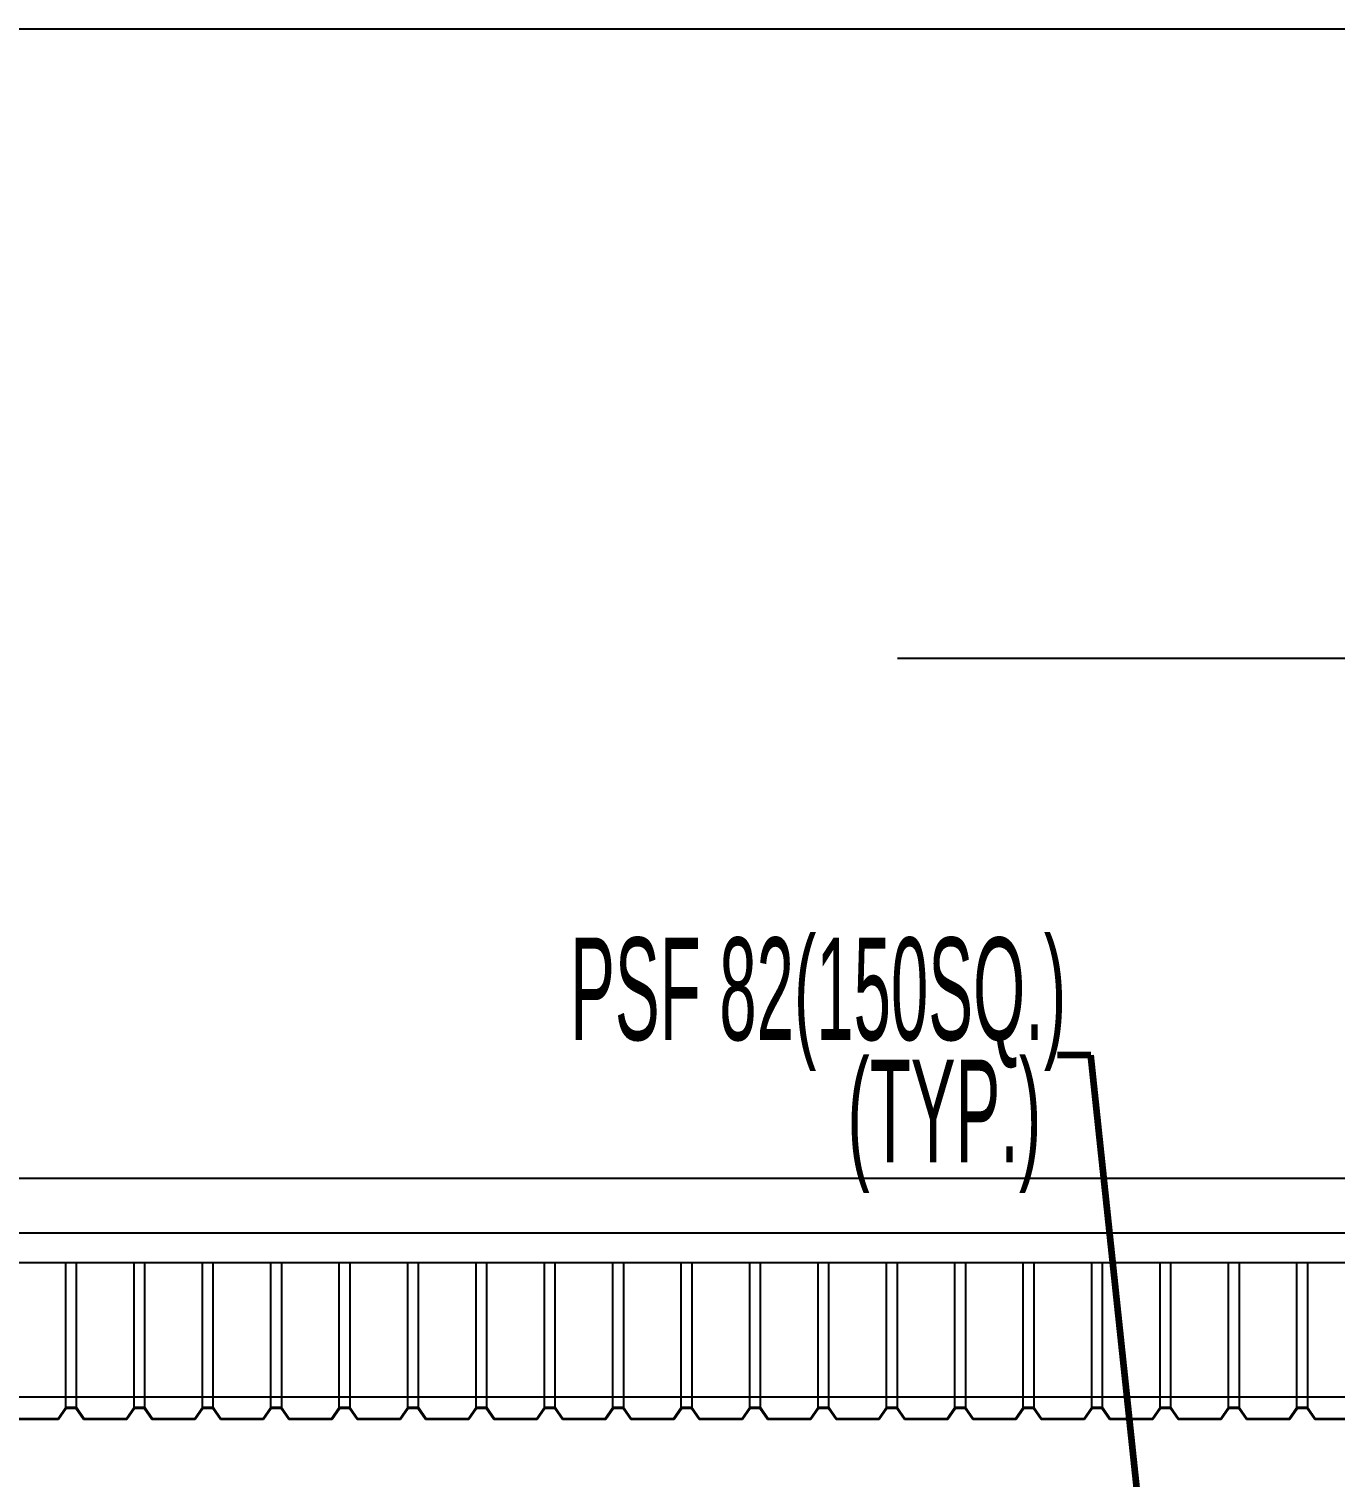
# Model space of a CAD drawing. Header units: millimetres. Extents: x 0 to 268175, y 0 to 74250.
# Drawn here: x 89223 to 93996, y 53955 to 59248 of the extents above; entities that cross this region are included whole.
import ezdxf
from ezdxf.enums import TextEntityAlignment as Align

# ---------------------------------------------------------------- set-up
doc = ezdxf.new("R2010")
doc.units = ezdxf.units.MM
doc.header["$LTSCALE"] = 200
doc.linetypes.add('CEN-GAUN', pattern=[32.2, 30, -1, 0.2, -1])
for name, color, linetype in [('1 CEN', 15, 'CEN-GAUN'), ('BA', 9, 'Continuous'), ('PIPE RACK', 6, 'Continuous')]:
    doc.layers.add(name, color=color, linetype=linetype)
doc.styles.add('GHS_DIM', font='romans.shx', dxfattribs={"width": 0.7, "bigfont": 'ghs.shx'})
doc.styles.add('돋움체', font='gulim.ttc')
doc.dimstyles.new('LEADER50', dxfattribs={"dimscale": 0, "dimtxt": 100, "dimasz": 100, "dimexe": 50, "dimexo": 50, "dimgap": 40, "dimtad": 1, "dimdec": 0, "dimdsep": 46, "dimtxsty": 'GHS_DIM', "dimcen": 2.5, "dimclrd": 1, "dimclre": 1, "dimclrt": 2, "dimadec": 0, "dimazin": 0, "dimtfac": 1, "dimtdec": 0, "dimtofl": 0, "dimtmove": 0, "dimatfit": 3, "dimfxl": 30, "dimtvp": 1, "dimtolj": 1, "dimtzin": 0, "dimarcsym": 0})

msp = doc.modelspace()

# ---------------------------------------------------------------- linework, layer by layer
at = {"layer": '1 CEN'}
for p, q in [((43423.2, 59248.2), (120685.2, 59248.2)), ((92396.9, 56948.2), (120685.2, 56948.2)), ((43528.6, 55048.2), (95215.3, 55048.2)), ((43528.6, 54248.2), (95215.3, 54248.2))]:
    msp.add_line(p, q, dxfattribs=at)
at = {"layer": 'BA'}
for p, q in [((44220.2, 55048.2), (94320.2, 55048.2)), ((44830.2, 54848.2), (94244.4, 54848.2)), ((94235.2, 54738.2), (44785.2, 54738.2)), ((89357.2, 54209.2), (89357.2, 54738.2)), ((89396.8, 54209.2), (89396.8, 54738.2)), ((89607.2, 54209.2), (89607.2, 54738.2)), ((89646.8, 54209.2), (89646.8, 54738.2)), ((89857.2, 54209.2), (89857.2, 54738.2)), ((89896.8, 54209.2), (89896.8, 54738.2)), ((90107.2, 54209.2), (90107.2, 54738.2)), ((90146.8, 54209.2), (90146.8, 54738.2)), ((90357.2, 54209.2), (90357.2, 54738.2)), ((90396.8, 54209.2), (90396.8, 54738.2)), ((90607.2, 54209.2), (90607.2, 54738.2)), ((90646.8, 54209.2), (90646.8, 54738.2)), ((90857.2, 54209.2), (90857.2, 54738.2)), ((90896.8, 54209.2), (90896.8, 54738.2)), ((91107.2, 54209.2), (91107.2, 54738.2)), ((91146.8, 54209.2), (91146.8, 54738.2)), ((91357.2, 54209.2), (91357.2, 54738.2)), ((91396.8, 54209.2), (91396.8, 54738.2)), ((91607.2, 54209.2), (91607.2, 54738.2)), ((91646.8, 54209.2), (91646.8, 54738.2)), ((91857.2, 54209.2), (91857.2, 54738.2)), ((91896.8, 54209.2), (91896.8, 54738.2)), ((92107.2, 54209.2), (92107.2, 54738.2)), ((92146.8, 54209.2), (92146.8, 54738.2)), ((92357.2, 54209.2), (92357.2, 54738.2)), ((92396.8, 54209.2), (92396.8, 54738.2)), ((92607.2, 54209.2), (92607.2, 54738.2)), ((92646.8, 54209.2), (92646.8, 54738.2)), ((92857.2, 54209.2), (92857.2, 54738.2)), ((92896.8, 54209.2), (92896.8, 54738.2)), ((93107.2, 54209.2), (93107.2, 54738.2)), ((93146.8, 54209.2), (93146.8, 54738.2)), ((93357.2, 54209.2), (93357.2, 54738.2)), ((93396.8, 54209.2), (93396.8, 54738.2)), ((93607.2, 54209.2), (93607.2, 54738.2)), ((93646.8, 54209.2), (93646.8, 54738.2)), ((93857.2, 54209.2), (93857.2, 54738.2)), ((93896.8, 54209.2), (93896.8, 54738.2)), ((89357.2, 54209.2), (89329.2, 54168.2)), ((89358.8, 54206.2), (89330.8, 54165.2)), ((89396.2, 54209.2), (89357.2, 54209.2)), ((89394.6, 54206.2), (89358.8, 54206.2)), ((89422.6, 54165.2), (89394.6, 54206.2)), ((89424.2, 54168.2), (89396.2, 54209.2)), ((89607.2, 54209.2), (89579.2, 54168.2)), ((89608.8, 54206.2), (89580.8, 54165.2)), ((89646.2, 54209.2), (89607.2, 54209.2)), ((89644.6, 54206.2), (89608.8, 54206.2)), ((89672.6, 54165.2), (89644.6, 54206.2)), ((89674.2, 54168.2), (89646.2, 54209.2)), ((89857.2, 54209.2), (89829.2, 54168.2)), ((89858.8, 54206.2), (89830.8, 54165.2)), ((89896.2, 54209.2), (89857.2, 54209.2)), ((89894.6, 54206.2), (89858.8, 54206.2)), ((89922.6, 54165.2), (89894.6, 54206.2)), ((89924.2, 54168.2), (89896.2, 54209.2)), ((90107.2, 54209.2), (90079.2, 54168.2)), ((90108.8, 54206.2), (90080.8, 54165.2)), ((90146.2, 54209.2), (90107.2, 54209.2)), ((90144.6, 54206.2), (90108.8, 54206.2)), ((90172.6, 54165.2), (90144.6, 54206.2)), ((90174.2, 54168.2), (90146.2, 54209.2)), ((90357.2, 54209.2), (90329.2, 54168.2)), ((90358.8, 54206.2), (90330.8, 54165.2)), ((90396.2, 54209.2), (90357.2, 54209.2)), ((90394.6, 54206.2), (90358.8, 54206.2)), ((90422.6, 54165.2), (90394.6, 54206.2)), ((90424.2, 54168.2), (90396.2, 54209.2)), ((90607.2, 54209.2), (90579.2, 54168.2)), ((90608.8, 54206.2), (90580.8, 54165.2)), ((90646.2, 54209.2), (90607.2, 54209.2)), ((90644.6, 54206.2), (90608.8, 54206.2)), ((90672.6, 54165.2), (90644.6, 54206.2)), ((90674.2, 54168.2), (90646.2, 54209.2)), ((90857.2, 54209.2), (90829.2, 54168.2)), ((90858.8, 54206.2), (90830.8, 54165.2)), ((90896.2, 54209.2), (90857.2, 54209.2)), ((90894.6, 54206.2), (90858.8, 54206.2)), ((90922.6, 54165.2), (90894.6, 54206.2)), ((90924.2, 54168.2), (90896.2, 54209.2)), ((91107.2, 54209.2), (91079.2, 54168.2)), ((91108.8, 54206.2), (91080.8, 54165.2)), ((91146.2, 54209.2), (91107.2, 54209.2)), ((91144.6, 54206.2), (91108.8, 54206.2)), ((91172.6, 54165.2), (91144.6, 54206.2)), ((91174.2, 54168.2), (91146.2, 54209.2)), ((91357.2, 54209.2), (91329.2, 54168.2)), ((91358.8, 54206.2), (91330.8, 54165.2)), ((91396.2, 54209.2), (91357.2, 54209.2)), ((91394.6, 54206.2), (91358.8, 54206.2)), ((91422.6, 54165.2), (91394.6, 54206.2)), ((91424.2, 54168.2), (91396.2, 54209.2)), ((91607.2, 54209.2), (91579.2, 54168.2)), ((91608.8, 54206.2), (91580.8, 54165.2)), ((91646.2, 54209.2), (91607.2, 54209.2)), ((91644.6, 54206.2), (91608.8, 54206.2)), ((91672.6, 54165.2), (91644.6, 54206.2)), ((91674.2, 54168.2), (91646.2, 54209.2)), ((91857.2, 54209.2), (91829.2, 54168.2)), ((91858.8, 54206.2), (91830.8, 54165.2)), ((91896.2, 54209.2), (91857.2, 54209.2)), ((91894.6, 54206.2), (91858.8, 54206.2)), ((91922.6, 54165.2), (91894.6, 54206.2)), ((91924.2, 54168.2), (91896.2, 54209.2)), ((92107.2, 54209.2), (92079.2, 54168.2)), ((92108.8, 54206.2), (92080.8, 54165.2)), ((92146.2, 54209.2), (92107.2, 54209.2)), ((92144.6, 54206.2), (92108.8, 54206.2)), ((92172.6, 54165.2), (92144.6, 54206.2)), ((92174.2, 54168.2), (92146.2, 54209.2)), ((92357.2, 54209.2), (92329.2, 54168.2)), ((92358.8, 54206.2), (92330.8, 54165.2)), ((92396.2, 54209.2), (92357.2, 54209.2)), ((92394.6, 54206.2), (92358.8, 54206.2)), ((92422.6, 54165.2), (92394.6, 54206.2)), ((92424.2, 54168.2), (92396.2, 54209.2)), ((92607.2, 54209.2), (92579.2, 54168.2)), ((92608.8, 54206.2), (92580.8, 54165.2)), ((92646.2, 54209.2), (92607.2, 54209.2)), ((92644.6, 54206.2), (92608.8, 54206.2)), ((92672.6, 54165.2), (92644.6, 54206.2)), ((92674.2, 54168.2), (92646.2, 54209.2)), ((92857.2, 54209.2), (92829.2, 54168.2)), ((92858.8, 54206.2), (92830.8, 54165.2)), ((92896.2, 54209.2), (92857.2, 54209.2)), ((92894.6, 54206.2), (92858.8, 54206.2)), ((92922.6, 54165.2), (92894.6, 54206.2)), ((92924.2, 54168.2), (92896.2, 54209.2)), ((93107.2, 54209.2), (93079.2, 54168.2)), ((93108.8, 54206.2), (93080.8, 54165.2)), ((93146.2, 54209.2), (93107.2, 54209.2)), ((93144.6, 54206.2), (93108.8, 54206.2)), ((93172.6, 54165.2), (93144.6, 54206.2)), ((93174.2, 54168.2), (93146.2, 54209.2)), ((93357.2, 54209.2), (93329.2, 54168.2)), ((93358.8, 54206.2), (93330.8, 54165.2)), ((93396.2, 54209.2), (93357.2, 54209.2)), ((93394.6, 54206.2), (93358.8, 54206.2)), ((93422.6, 54165.2), (93394.6, 54206.2)), ((93424.2, 54168.2), (93396.2, 54209.2)), ((93607.2, 54209.2), (93579.2, 54168.2)), ((93608.8, 54206.2), (93580.8, 54165.2)), ((93646.2, 54209.2), (93607.2, 54209.2)), ((93644.6, 54206.2), (93608.8, 54206.2)), ((93672.6, 54165.2), (93644.6, 54206.2)), ((93674.2, 54168.2), (93646.2, 54209.2)), ((93857.2, 54209.2), (93829.2, 54168.2)), ((93858.8, 54206.2), (93830.8, 54165.2)), ((93896.2, 54209.2), (93857.2, 54209.2)), ((93894.6, 54206.2), (93858.8, 54206.2)), ((93922.6, 54165.2), (93894.6, 54206.2)), ((93924.2, 54168.2), (93896.2, 54209.2)), ((89330.8, 54165.2), (89172.6, 54165.2)), ((89329.2, 54168.2), (89174.2, 54168.2)), ((89580.8, 54165.2), (89422.6, 54165.2)), ((89579.2, 54168.2), (89424.2, 54168.2)), ((89830.8, 54165.2), (89672.6, 54165.2)), ((89829.2, 54168.2), (89674.2, 54168.2)), ((90080.8, 54165.2), (89922.6, 54165.2)), ((90079.2, 54168.2), (89924.2, 54168.2)), ((90330.8, 54165.2), (90172.6, 54165.2)), ((90329.2, 54168.2), (90174.2, 54168.2)), ((90580.8, 54165.2), (90422.6, 54165.2)), ((90579.2, 54168.2), (90424.2, 54168.2)), ((90830.8, 54165.2), (90672.6, 54165.2)), ((90829.2, 54168.2), (90674.2, 54168.2)), ((91080.8, 54165.2), (90922.6, 54165.2)), ((91079.2, 54168.2), (90924.2, 54168.2)), ((91330.8, 54165.2), (91172.6, 54165.2)), ((91329.2, 54168.2), (91174.2, 54168.2)), ((91580.8, 54165.2), (91422.6, 54165.2)), ((91579.2, 54168.2), (91424.2, 54168.2)), ((91830.8, 54165.2), (91672.6, 54165.2)), ((91829.2, 54168.2), (91674.2, 54168.2)), ((92080.8, 54165.2), (91922.6, 54165.2)), ((92079.2, 54168.2), (91924.2, 54168.2)), ((92330.8, 54165.2), (92172.6, 54165.2)), ((92329.2, 54168.2), (92174.2, 54168.2)), ((92580.8, 54165.2), (92422.6, 54165.2)), ((92579.2, 54168.2), (92424.2, 54168.2)), ((92830.8, 54165.2), (92672.6, 54165.2)), ((92829.2, 54168.2), (92674.2, 54168.2)), ((93080.8, 54165.2), (92922.6, 54165.2)), ((93079.2, 54168.2), (92924.2, 54168.2)), ((93330.8, 54165.2), (93172.6, 54165.2)), ((93329.2, 54168.2), (93174.2, 54168.2)), ((93580.8, 54165.2), (93422.6, 54165.2)), ((93579.2, 54168.2), (93424.2, 54168.2)), ((93830.8, 54165.2), (93672.6, 54165.2)), ((93829.2, 54168.2), (93674.2, 54168.2)), ((94080.8, 54165.2), (93922.6, 54165.2)), ((94079.2, 54168.2), (93924.2, 54168.2))]:
    msp.add_line(p, q, dxfattribs=at)

# ---------------------------------------------------------------- texts
at = {"layer": 'PIPE RACK', "style": '돋움체', "width": 0.5}
for s, p in [('PSF 82(150SQ.)', (91200.9, 55739.8, 0)), ('(TYP.)', (92214.3, 55293.4, 0))]:
    msp.add_text(s, height=375, dxfattribs=at).set_placement(p, align=Align.MIDDLE_LEFT)

# ---------------------------------------------------------------- leaders
at = {"color": 30}
msp.add_leader([(93284.2, 53797), (93103.4, 55497.8), (92981.9, 55497.8)], dimstyle='LEADER50', override={"dimscale": 1, "dimtxt": 100, "dimasz": 100, "dimgap": 40, "dimtad": 0, "dimtxsty": 'GHS_DIM', "dimclrd": 1, "dimlwd": 65534}, dxfattribs=at)

doc.saveas('drawing.dxf')
